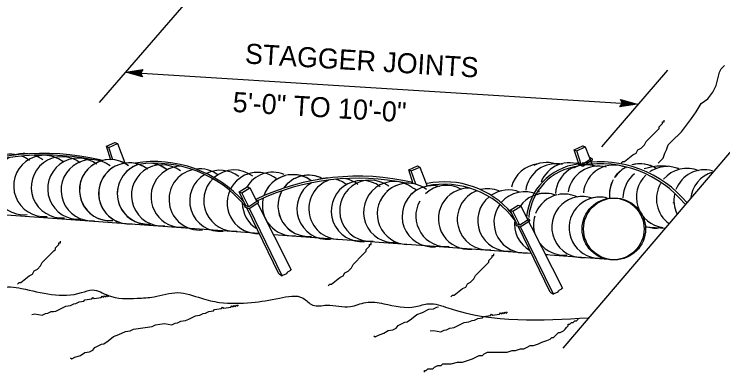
# Model space of a CAD drawing. Extents: x -894 to 866, y -476 to 714.
# Drawn here: x 174.3 to 421.8, y -214.9 to -90.2 of the extents above; entities that cross this region are included whole.
import ezdxf

# ---------------------------------------------------------------- set-up
doc = ezdxf.new("R2010")
doc.units = 0
for name, color, linetype in [('57 Undefined', 7, 'Continuous'), ('60 Nongeo Data', 7, 'Continuous'), ('63 Seal and Sig', 7, 'Continuous')]:
    doc.layers.add(name, color=color, linetype=linetype)

msp = doc.modelspace()

# ---------------------------------------------------------------- linework, layer by layer
at = {"layer": '57 Undefined'}
for p, q in [((204.17, -121.16), (281.69, -31.2)), ((213.36, -110.5), (219.33, -109.55)), ((213.36, -110.5), (391.88, -121.68)), ((219.17, -112.18), (213.36, -110.5)), ((213.36, -110.5), (213.36, -110.5)), ((218.98, -111.81), (214.72, -110.58)), ((214.73, -110.58), (219.08, -109.89)), ((216.07, -110.67), (218.89, -110.22)), ((218.77, -111.45), (216.07, -110.67)), ((217.43, -110.75), (218.63, -110.56)), ((218.62, -111.09), (217.43, -110.75)), ((219.33, -109.55), (218.47, -110.81)), ((218.47, -110.81), (219.17, -112.18)), ((219.33, -109.55), (219.33, -109.55)), ((379.53, -136.61), (402.6, -109.83)), ((219.17, -112.18), (219.17, -112.18)), ((386.77, -121.38), (386.06, -120.02)), ((386.06, -120.02), (386.06, -120.02)), ((386.06, -120.02), (391.88, -121.68)), ((386.26, -120.38), (390.53, -121.6)), ((386.47, -120.75), (389.17, -121.52)), ((386.62, -121.1), (387.81, -121.44)), ((385.91, -122.64), (386.77, -121.38)), ((391.88, -121.68), (385.91, -122.64)), ((385.91, -122.64), (385.91, -122.64)), ((390.52, -121.6), (386.16, -122.3)), ((389.17, -121.52), (386.36, -121.97)), ((387.81, -121.44), (386.61, -121.63)), ((391.88, -121.68), (391.88, -121.68))]:
    msp.add_line(p, q, dxfattribs=at)
msp.add_lwpolyline([(366.06, -206.93), (451.93, -106.18), (445.5, -99.52), (465.66, -103.05), (458.91, -97.56), (593.73, 60.21)], dxfattribs=at)
at = {"layer": '60 Nongeo Data'}
for points in [[(399.3, -142.28), (399.87, -141.7), (400.45, -141.13), (401.03, -140.55), (401.6, -138.82), (402.18, -137.67), (402.76, -135.94), (403.91, -134.78), (407.37, -131.32), (409.1, -129.01), (410.83, -126.7), (412.56, -124.39), (414.29, -121.51), (416.6, -119.78), (418.33, -117.47), (419.48, -115.16), (420.06, -112.86), (420.63, -110.55), (421.21, -109.39), (422.36, -108.24)], [(386.36, -142.29), (386.94, -141.72), (387.52, -141.72), (390.4, -139.41), (391.55, -138.83), (392.13, -137.68), (393.28, -137.1), (394.44, -135.95), (395.01, -134.79), (396.17, -133.64), (397.32, -132.49), (398.47, -131.33), (399.05, -130.75), (399.63, -130.18), (399.63, -129.6), (400.2, -129.02), (400.78, -128.45), (400.78, -127.87), (401.36, -127.87), (401.36, -127.29)], [(175.52, -184.55), (176.09, -183.98), (176.67, -183.98), (179.55, -181.67), (180.71, -181.09), (181.28, -179.94), (182.44, -179.36), (183.59, -178.21), (184.17, -177.05), (185.32, -175.9), (186.48, -174.74), (187.63, -173.59), (188.21, -173.01), (188.78, -172.44), (188.78, -171.86), (189.36, -171.28), (189.94, -170.71), (189.94, -170.13), (190.51, -170.13), (190.51, -169.55)], [(284.03, -185.2), (284.61, -184.63), (285.19, -184.63), (288.07, -182.32), (289.22, -181.74), (289.8, -180.59), (290.95, -180.01), (292.11, -178.86), (292.68, -177.7), (293.84, -176.55), (294.99, -175.39), (296.14, -174.24), (296.72, -173.66), (297.3, -173.09), (297.3, -172.51), (297.87, -171.93), (298.45, -171.36), (298.45, -170.78), (299.03, -170.78), (299.03, -170.2)], [(326.83, -189.06), (327.41, -188.48), (327.98, -188.48), (330.86, -186.17), (332.02, -185.6), (332.6, -184.44), (333.75, -183.87), (334.9, -182.71), (335.48, -181.56), (336.63, -180.4), (337.79, -179.25), (338.94, -178.1), (339.52, -177.52), (340.09, -176.94), (340.09, -176.36), (340.67, -175.79), (341.25, -175.21), (341.25, -174.63), (341.82, -174.63), (341.82, -174.06)], [(180.48, -195.16), (181.61, -195), (182.88, -195.24), (184.14, -195.47), (185.3, -194.9), (186.11, -194.78), (187.26, -194.21), (188.07, -194.1), (188.88, -193.99), (190.03, -193.41), (191.19, -192.84), (192.35, -192.26), (193.15, -192.15), (193.96, -192.04), (195.12, -191.47), (195.93, -191.35), (197.08, -190.78), (197.89, -190.67), (198.7, -190.55), (199.04, -190.09), (200.66, -189.87), (201.47, -189.75), (201.82, -189.29), (202.28, -189.64), (203.08, -189.53), (203.89, -189.41), (204.7, -189.3), (205.05, -188.84), (205.51, -189.19), (205.86, -188.73), (206.32, -189.08), (206.66, -188.62), (207.12, -188.96), (207.47, -188.5)], [(193.96, -210.39), (194.42, -210.74), (195.57, -210.17), (197.54, -209.48), (199.04, -208.45), (200.66, -208.22), (201.81, -207.65), (202.51, -206.73), (203.66, -206.15), (204.82, -205.58), (205.62, -205.47), (207.13, -204.43), (208.98, -202.94), (210.94, -202.25), (213.25, -201.1), (214.87, -200.88), (216.03, -200.3), (217.64, -200.08), (219.26, -199.85), (220.87, -199.63), (222.49, -199.4), (223.64, -198.83), (225.26, -198.6), (226.88, -198.38), (228.14, -198.61), (229.41, -198.84), (230.57, -198.27), (231.38, -198.16), (232.53, -197.58), (233.34, -197.47), (234.15, -197.36), (235.3, -196.79), (236.46, -196.21), (237.61, -195.64), (238.42, -195.53), (239.23, -195.41), (240.39, -194.84), (241.19, -194.73), (242.35, -194.15), (243.16, -194.04), (243.97, -193.93), (244.31, -193.47), (245.93, -193.24), (246.74, -193.13), (247.08, -192.67), (247.54, -193.01), (248.35, -192.9), (249.16, -192.79), (249.97, -192.68), (250.32, -192.21), (250.78, -192.56), (251.12, -192.1), (251.58, -192.45), (251.93, -191.99), (252.39, -192.34), (252.74, -191.88)], [(299.9, -202.68), (300.36, -203.03), (301.52, -202.46), (303.48, -201.77), (304.99, -200.74), (306.6, -200.51), (307.76, -199.94), (308.45, -199.02), (309.61, -198.44), (310.76, -197.87), (311.57, -197.76), (313.07, -196.72), (314.93, -195.23), (316.89, -194.54), (319.2, -193.39), (320.82, -193.17), (321.97, -192.59), (322.58, -192.51)], [(319.65, -200.94), (320.78, -200.78), (322.05, -201.02), (323.32, -201.25), (324.47, -200.68), (325.28, -200.57), (326.44, -199.99), (327.25, -199.88), (328.05, -199.77), (329.21, -199.19), (330.37, -198.62), (331.52, -198.05), (332.33, -197.93), (333.14, -197.82), (334.29, -197.25), (335.1, -197.13), (336.26, -196.56), (337.06, -196.45), (337.87, -196.34), (338.22, -195.88), (339.84, -195.65), (340.64, -195.54), (340.99, -195.08), (341.45, -195.42), (342.26, -195.31), (343.07, -195.2), (343.87, -195.08), (344.22, -194.62), (344.68, -194.97), (345.03, -194.51), (345.49, -194.86), (345.84, -194.4), (346.3, -194.75), (346.65, -194.29)], [(317.69, -215.32), (317.69, -214.74), (318.26, -214.74), (318.84, -214.16), (319.99, -214.16), (320.57, -214.16), (321.15, -213.59), (322.3, -213.01), (322.88, -213.01), (323.45, -213.01), (324.03, -212.43), (325.18, -212.43), (326.91, -212.43), (329.22, -211.85), (330.95, -211.85), (332.68, -211.28), (334.41, -210.7), (335.56, -210.12), (336.72, -209.55), (337.87, -209.55), (338.45, -208.97), (339.6, -208.39), (340.75, -208.39), (342.48, -208.39), (343.64, -208.39), (345.37, -208.39), (346.52, -208.39), (348.25, -207.82), (349.4, -207.82), (351.13, -207.24), (352.29, -207.24), (353.44, -206.66), (354.59, -206.08), (355.75, -206.08), (357.48, -205.51), (358.63, -204.93), (360.36, -204.35), (361.51, -203.78), (362.09, -203.2), (362.67, -203.2), (363.24, -202.62), (364.4, -201.47), (364.97, -201.47), (366.13, -200.89), (366.71, -200.31), (367.28, -199.74), (367.86, -199.16), (367.86, -198.58), (368.44, -198.58), (369.01, -198.01), (369.59, -198.01), (370.17, -197.43), (370.74, -197.43), (371.32, -196.85)]]:
    msp.add_lwpolyline(points, dxfattribs=at)
msp.add_spline([(40.92, -178.53), (88.88, -180.27), (95.7, -182.22), (102.99, -182.22), (116.62, -181.73), (121.48, -183.19), (133.65, -183.19), (141.43, -182.7), (151.65, -183.19), (160.9, -185.14), (163.33, -187.57), (169.17, -186.11), (176.95, -186.11), (197.87, -187.57), (201.77, -186.6), (207.12, -188.54), (217.34, -189.52), (223.18, -189.03), (231.45, -187.57), (239.72, -189.52), (246.04, -190.98), (257.24, -190.98), (266.97, -189.52), (275.24, -189.52), (278.64, -191.95), (283.51, -191.95), (291.78, -192.44), (297.13, -190.98), (303.46, -191.46), (314.65, -192.44), (319.03, -191.46), (325.84, -192.92), (374.85, -196.36)], degree=3, dxfattribs=at)
at = {"layer": '63 Seal and Sig'}
for p, q in [((209.52, -135.04), (210.39, -135.43)), ((206.53, -136.42), (207.4, -136.81)), ((369.93, -137.62), (370.8, -138.01)), ((372.92, -136.25), (373.8, -136.64)), ((376.16, -140.79), (375.41, -140.32)), ((315.14, -143.28), (316.01, -143.67)), ((371.46, -142.48), (371.68, -141.98)), ((312.15, -144.65), (313.02, -145.04)), ((255.71, -150.62), (256.62, -150.9)), ((318.23, -150.44), (318.24, -150.42)), ((252.92, -152.36), (253.83, -152.64)), ((259.61, -155.61), (258.86, -155.15)), ((254.9, -157.3), (255.13, -156.8)), ((350.4, -157.03), (351.31, -157.31)), ((155.09, -159.1), (259.93, -166.82)), ((347.6, -158.77), (348.52, -159.05)), ((349.59, -163.71), (349.82, -163.21)), ((349.59, -163.71), (349.82, -163.21)), ((354.3, -162.02), (353.55, -161.55)), ((394.67, -164.54), (401.78, -165.06)), ((264.86, -167.19), (354.85, -173.82)), ((359.87, -174.19), (381.92, -175.92))]:
    msp.add_line(p, q, dxfattribs=at)
for points in [[(208.11, -141.24), (206.53, -136.42), (209.52, -135.04), (209.64, -135.09)], [(208.84, -141.16), (207.4, -136.81), (210.39, -135.43), (213, -142.22)], [(371.74, -143.29), (369.93, -137.62), (372.92, -136.25), (373.04, -136.3)], [(372.47, -143.1), (370.8, -138.01), (373.8, -136.64), (376.26, -143.16)], [(375.67, -140.91), (372.84, -142.75), (371.89, -142.36)], [(313.7, -149.53), (312.15, -144.65), (315.14, -143.28), (315.26, -143.33)], [(376, -141.42), (372.91, -143.43), (371.66, -142.92)], [(314.57, -149.7), (313.02, -145.04), (316.01, -143.67), (318.56, -150.39)], [(255.25, -157.18), (252.92, -152.36), (255.71, -150.62), (255.84, -150.66)], [(256.26, -157.63), (253.83, -152.64), (256.62, -150.9), (259.06, -155.7)], [(318.21, -150.46), (318.26, -150.4)], [(259.12, -155.74), (256.29, -157.58), (255.33, -157.19)], [(259.07, -155.73), (259.09, -155.77)], [(259.45, -156.24), (256.35, -158.26), (255.1, -157.75)], [(266.81, -180.96), (255.63, -157.95)], [(267.98, -181.69), (256.52, -158.16)], [(259.35, -156.29), (271.12, -179.55)], [(349.93, -163.57), (347.6, -158.77), (350.4, -157.03), (350.52, -157.07)], [(350.9, -163.94), (348.52, -159.05), (351.31, -157.31), (365.81, -185.96)], [(354.14, -162.65), (351.04, -164.67), (349.79, -164.16)], [(353.81, -162.15), (350.98, -163.99), (350.02, -163.6)], [(361.5, -187.37), (350.31, -164.36)], [(362.67, -188.1), (351.18, -164.52)], [(266.81, -180.96), (266.94, -180.96), (266.98, -181.07), (267.97, -181.7), (267.96, -181.6), (268.02, -181.63), (268.21, -181.51), (269.6, -180.88), (269.73, -180.47), (269.82, -180.46), (269.96, -180.38), (269.94, -180.28), (270.95, -179.77), (270.94, -179.67), (270.93, -179.58), (271.12, -179.55)], [(361.5, -187.37), (361.63, -187.37), (361.66, -187.48), (362.66, -188.11), (362.65, -188.01), (362.71, -188.04), (362.89, -187.92), (364.29, -187.29), (364.42, -186.88), (364.51, -186.87), (364.64, -186.79), (364.63, -186.69), (365.64, -186.18), (365.63, -186.08), (365.62, -185.99), (365.81, -185.96)]]:
    msp.add_lwpolyline(points, dxfattribs=at)
for centre in [(383.5, -165.32), (384.01, -165.32)]:
    msp.add_circle(centre, 10.82, dxfattribs=at)
for centre, radius, start, end in [((184.77, -222.15), 83.26, 76.4396, 115.4812), ((184.91, -222.73), 83.26, 78.6891, 115.4812), ((177.85, -149.67), 10.69, 119.773, 275.2991), ((173.18, -149.87), 10.69, 77.8466, 120.1709), ((184.85, -150.27), 10.69, 52.7997, 275.2991), ((177.85, -149.67), 10.69, 82.3942, 108.1382), ((173.18, -149.87), 10.69, 52.7997, 69.4475), ((190.97, -150.76), 10.69, 52.7997, 275.2991), ((177.85, -149.67), 10.69, 52.7997, 71.2962), ((196.74, -151.24), 10.69, 52.7997, 275.2991), ((207.81, -151.75), 10.69, 52.7997, 275.2991), ((207.86, -151.74), 10.69, 89.3521, 275.2991), ((375.9, -141.05), 0.378, 286.3059, 44.8744), ((201.4, -151.77), 10.69, 52.7997, 275.2991), ((214.53, -152.89), 10.69, 52.7997, 275.2991), ((203.13, -145.4), 4.35, 65.2742, 74.5138), ((221.02, -152.99), 10.69, 106.3685, 275.2991), ((207.86, -151.74), 10.69, 52.7997, 69.8299), ((214.53, -152.87), 10.69, 52.7997, 104.4877), ((221.01, -152.92), 10.69, 107.077, 138.0128), ((225.98, -153.57), 10.69, 52.7997, 275.2991), ((223.12, -183.87), 42.12, 41.4841, 98.9689), ((223.46, -183.17), 40.82, 39.51, 98.0695), ((232.82, -154.06), 10.69, 91.5061, 275.2991), ((221.02, -152.99), 10.69, 52.7997, 83.554), ((221.01, -152.92), 10.69, 52.7997, 81.6038), ((358.4, -153.2), 10.69, 96.3229, 166.2634), ((363.58, -153.21), 10.69, 77.8865, 172.1118), ((373.74, -163.02), 20.53, 97.3702, 175.0177), ((373.74, -163.02), 19.79, 97.3702, 175.0177), ((360.35, -152.78), 10.69, 67.5742, 114.8377), ((368.28, -152.86), 10.69, 64.8291, 158.5502), ((374.04, -153.57), 10.69, 71.6167, 176.2939), ((378.36, -154.04), 10.69, 75.1677, 170.6702), ((374.32, -153.62), 10.69, 71.8034, 116.0626), ((369.75, -146.41), 4.19, 65.4098, 77.9625), ((371.76, -142.61), 0.333, 156.6142, 251.604), ((382.47, -141.5), 10.69, 188.2003, 188.514), ((378.78, -181.58), 39.74, 39.6447, 98.7758), ((378.63, -181.27), 38.78, 39.5735, 98.7047), ((383.8, -153.65), 10.69, 65.4926, 174.9935), ((392.91, -153.23), 10.69, 58.2017, 105.7673), ((392.94, -153.25), 10.69, 58.6959, 103.8969), ((400.52, -162.78), 19.45, 72.729, 108.4857), ((402.32, -154.21), 10.69, 87.5935, 123.9163), ((214.53, -152.87), 10.69, 121.6968, 275.2991), ((239.1, -155), 10.69, 102.5239, 275.2991), ((239.1, -155), 10.69, 52.7997, 96.8136), ((246.32, -155.48), 10.69, 52.7997, 116.6837), ((251.23, -155.39), 10.69, 52.7997, 131.4405), ((259.41, -156.23), 10.69, 52.7997, 152.7531), ((264.71, -156.16), 10.69, 68.2667, 149.8057), ((392.91, -153.23), 10.69, 130.9467, 146.7312), ((392.94, -153.25), 10.69, 120.2387, 146.2641), ((409.33, -154.81), 10.69, 67.0787, 140.1436), ((415.45, -155.3), 10.69, 75.0415, 159.4848), ((402.32, -154.21), 10.69, 66.8321, 71.2962), ((421.21, -155.78), 10.69, 106.2047, 174.7649), ((246.32, -155.48), 10.69, 120.3555, 275.2991), ((251.23, -155.39), 10.69, 134.382, 275.2991), ((294.51, -230.13), 83.26, 76.755, 115.4812), ((294.43, -230.03), 82.46, 78.1354, 115.2121), ((271.7, -157.02), 10.69, 105.5844, 161.9234), ((271.7, -157.02), 10.69, 52.7997, 144.626), ((277.14, -157.24), 10.69, 61.9632, 144.626), ((271.7, -157.02), 10.69, 52.7997, 88.6796), ((277.16, -157.23), 10.69, 62.2879, 116.3235), ((287.92, -158.25), 10.69, 109.0012, 275.2991), ((283.79, -158.24), 10.69, 89.3833, 107.1124), ((277.16, -157.23), 10.69, 52.7997, 56.0443), ((277.14, -157.24), 10.69, 52.7997, 55.8038), ((295.75, -159.06), 10.69, 52.7997, 275.2991), ((283.79, -158.24), 10.69, 52.7997, 74.4893), ((298.7, -158.93), 10.69, 52.7997, 275.2991), ((287.92, -158.25), 10.69, 52.7997, 81.4343), ((392.91, -153.23), 10.69, 151.3508, 188.4212), ((392.94, -153.25), 10.69, 151.3393, 184.3844), ((397.65, -154.4), 10.69, 128.4799, 180.3181), ((402.32, -154.21), 10.69, 133.7744, 262.2432), ((221.01, -152.92), 10.69, 156.669, 275.2991), ((277.16, -157.23), 10.69, 133.99, 145.2532), ((283.79, -158.24), 10.69, 121.9321, 275.2991), ((307.03, -159.42), 10.69, 52.7997, 275.2991), ((311.83, -160.03), 10.69, 81.8308, 275.2991), ((311.82, -160.04), 10.69, 52.7997, 133.3797), ((320.5, -160.87), 10.69, 76.5271, 133.3797), ((308.3, -160.27), 10.69, 52.7997, 60.85), ((320.49, -160.87), 10.69, 77.4942, 108.7277), ((325.3, -160.79), 10.69, 60.5474, 133.3797), ((324.47, -180.22), 30.53, 36.1223, 101.5781), ((324.65, -179.37), 30.53, 39.7173, 101.5781), ((409.33, -154.81), 10.69, 149.6988, 234.0171), ((259.41, -156.23), 10.69, 155.884, 273.1448), ((277.14, -157.24), 10.69, 150.6231, 275.2991), ((277.16, -157.23), 10.69, 150.5303, 275.2991), ((320.49, -160.87), 10.69, 125.5426, 275.2991), ((333.18, -161.71), 10.69, 89.0015, 275.2991), ((339.78, -161.93), 10.69, 110.8706, 275.2991), ((339.78, -161.93), 10.69, 68.5921, 103.7773), ((346.93, -162.38), 10.69, 68.3569, 124.2602), ((352.57, -163.01), 10.69, 64.3886, 139.8164), ((359.75, -163.55), 10.69, 85.1189, 143.775), ((366.38, -163.79), 10.69, 103.4205, 158.3815), ((359.73, -163.54), 10.69, 69.8986, 102.0499), ((368.28, -152.86), 10.69, 175.6311, 178.1101), ((366.38, -163.79), 10.69, 63.1117, 102.0499), ((415.45, -155.3), 10.69, 168.5556, 205.2371), ((264.71, -156.16), 10.69, 172.7661, 175.1072), ((259.34, -155.88), 0.378, 286.3059, 44.8744), ((271.7, -157.02), 10.69, 166.5396, 275.2991), ((325.3, -160.79), 10.69, 150.6645, 275.2991), ((346.93, -162.38), 10.69, 128.7802, 275.2991), ((372.79, -164.66), 10.69, 71.1041, 132.4487), ((378.83, -164.87), 10.69, 94.052, 275.2991), ((366.38, -163.79), 10.69, 52.7997, 53.0127), ((378.83, -164.87), 10.69, 76.101, 106.9579), ((378.83, -164.87), 10.69, 72.0042, 72.4967), ((264.71, -156.16), 10.69, 179.9731, 238.7966), ((255.21, -157.44), 0.333, 156.6142, 251.604), ((352.57, -163.01), 10.69, 143.8911, 275.2991), ((372.79, -164.66), 10.69, 132.1503, 275.2991), ((415.06, -154.77), 10.69, 186.9403, 188.2337), ((366.38, -163.79), 10.69, 163.7125, 197.4442), ((359.75, -163.55), 10.69, 172.0975, 240.1132), ((354.03, -162.29), 0.378, 286.3059, 44.8744), ((349.9, -163.84), 0.333, 156.6142, 251.604), ((398.43, -154.32), 10.69, 250.642, 275.2991), ((259.41, -156.23), 10.69, 275.2556, 275.2991), ((366.38, -163.79), 10.69, 217.4483, 275.2991), ((359.75, -163.55), 10.69, 271.051, 275.2991)]:
    msp.add_arc(centre, radius, start, end, dxfattribs=at)

# ---------------------------------------------------------------- texts
at = {"layer": '57 Undefined'}
for s, p in [('STAGGER JOINTS', (254.79, -107.46)), ('5\'-0" TO 10\'-0"', (250.5, -124.38))]:
    msp.add_text(s, height=7, rotation=356.5164, dxfattribs=at).set_placement(p)

doc.saveas('drawing.dxf')
